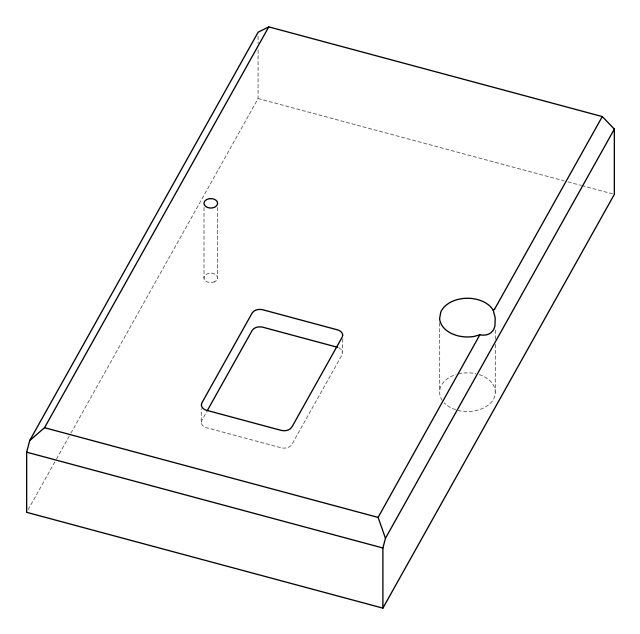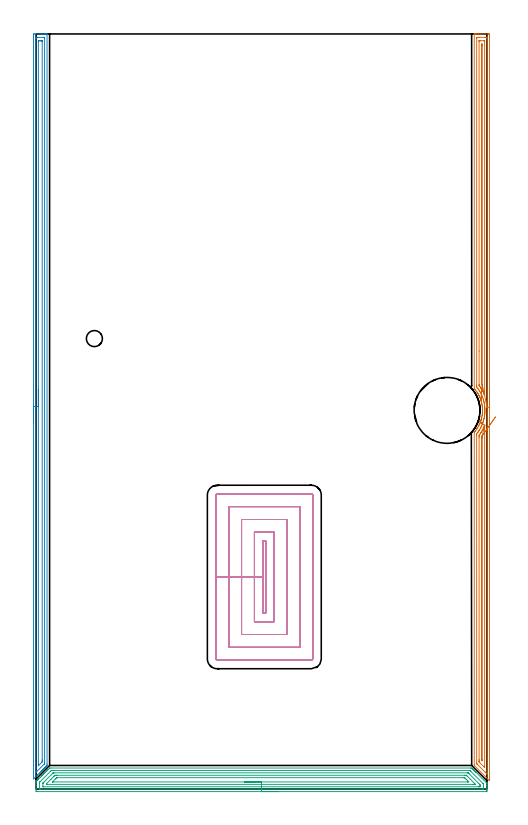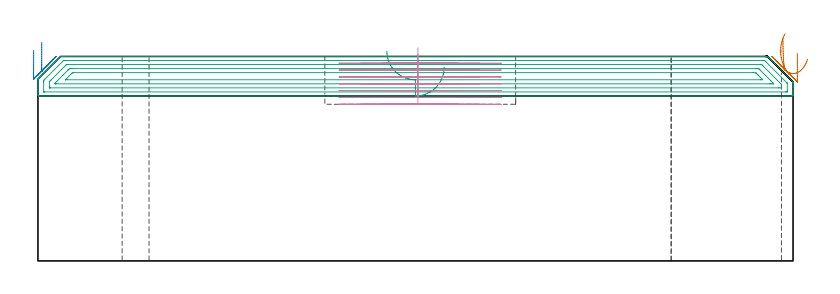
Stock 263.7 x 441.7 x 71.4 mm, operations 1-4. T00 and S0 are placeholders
(PLAN: 7 operations, 4 tool changes, 52.9 min)
(1 AREA_MILL | FG_CHAMFER_SURFACE | UGT0205_001 | 13.87 min | 17464 mm3)
(2 AREA_MILL_1 | FG_CHAMFER_SURFACE_1 | UGT0205_001 | 10.59 min | 13737 mm3)
(3 AREA_MILL_2 | FG_CHAMFER_SURFACE_2 | UGT0205_001 | 10.64 min | 24415 mm3)
(4 MILL_RECTANGULAR_POCKET | POCKET_RECTANGULAR_STRAIGHT | NXT0201_010 | Follow Part, ap 2.5, ae 75% | 14.42 min | 118922 mm3)
(5 MILL_THROUGH_HOLE_FROM_SOLID_MATERIAL | STEP1HOLE_1 | UGT0201_004 | Circular | 3.07 min | 82943 mm3)
(6 SPOT_DRILL | STEP1HOLE | NXT0321_9005460120000 | 0.03 min | 7 mm3)
(7 DRILL_THROUGH_HOLE_INTO_CENTER | STEP1HOLE | NXT0301_065 | 0.31 min | 4913 mm3)
(TOOL UGT0205_001 | Chamfer Mill 20 x 3 x 45 deg. | D20 FL50 Z2)
(TOOL NXT0201_010 | ENDMILL 10mm [2P460-1000-NA 1630] | D10 FL30 Z6)
(TOOL UGT0201_004 | End Mill 32 mm | D32 FL53 Z6)
(TOOL NXT0321_9005460120000 | NC Spot Drill, 142deg, 12mm, Carbide, Uncoated | D12 PA142 FL30 Z2)
(TOOL NXT0301_065 | Carbide Drill 9.4mm [860.1-0940-075A1-MM 2214] | D9.4 PA140 FL98 Z2)
(OP 1 AREA_MILL)
G17 G21 G94 G90
T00 M6
G54
G17 G0 G90 X265.2 Y233.3 S1061 M3
G43 Z81.4 H0
Z72.5
G94 G1 Y233.262 Z71.628 F250.
Y233.148 Z70.764
Y232.959 Z69.912
Y232.697 Z69.08
Y232.363 Z68.274
Y231.96 Z67.5
Y231.492 Z66.764
Y230.96 Z66.072
Y230.371 Z65.429
Y229.728 Z64.84
Y229.036 Z64.309
Y228.3 Z63.84
Y227.526 Z63.437
Y226.72 Z63.103
Y225.888 Z62.841
Y225.036 Z62.652
Y224.172 Z62.538
Y223.3 Z62.5
Y5.067
X265.197 Y4.915 Z62.502
X265.166 Y4.941 Z62.533
X265.015 Y5.085 Z62.684
X256.518 Y13.581 Z71.18
X256.318 Y13.785 Z71.376
X256.304 Y13.804 Z71.389
X256.3 Y14.026 Z71.4
Y208.544
X256.303 Y208.72 Z71.389
X256.355 Y208.788 Z71.341
X256.523 Y208.984 Z71.177
X256.559 Y209.027 Z71.141
X256.776 Y209.291 Z70.92
X256.903 Y209.444 Z70.793
X257.055 Y209.636 Z70.644
X257.07 Y209.656 Z70.63
X257.576 Y210.338 Z70.123
X257.659 Y210.46 Z70.037
X257.777 Y210.63 Z69.919
X257.88 Y210.778 Z69.817
X257.932 Y210.853 Z69.765
X258.175 Y211.232 Z69.523
X258.709 Y212.126 Z68.99
X258.799 Y212.288 Z68.901
X258.811 Y212.31 Z68.889
X258.941 Y212.568 Z68.756
X259.17 Y213.02 Z68.527
X259.26 Y213.212 Z68.438
X259.375 Y213.462 Z68.32
X259.587 Y213.914 Z68.113
X259.61 Y213.967 Z68.09
X259.688 Y214.149 Z68.01
X259.938 Y214.808 Z67.756
X260.084 Y215.231 Z67.615
X260.099 Y215.274 Z67.6
X260.243 Y215.702 Z67.453
X260.308 Y215.916 Z67.391
X260.313 Y215.931 Z67.387
X260.374 Y216.145 Z67.319
X260.436 Y216.349 Z67.26
X260.508 Y216.595 Z67.185
X260.544 Y216.727 Z67.152
X260.565 Y216.806 Z67.132
X260.649 Y217.179 Z67.05
X260.716 Y217.489 Z66.979
X260.847 Y218.177 Z66.851
X260.885 Y218.383 Z66.811
X260.981 Y219.077 Z66.714
X261.008 Y219.276 Z66.685
X261.056 Y219.761 Z66.639
X261.095 Y220.17 Z66.599
X261.124 Y220.618 Z66.572
X261.137 Y221.064 Z66.558
X261.136 Y221.231 Z66.559
X261.133 Y221.959 Z66.56
X261.124 Y222.162 Z66.571
X261.091 Y222.853 Z66.603
X261.063 Y223.153 Z66.632
X261.005 Y223.747 Z66.688
X260.973 Y223.982 Z66.721
X260.88 Y224.642 Z66.815
X260.828 Y224.92 Z66.869
X260.711 Y225.535 Z66.984
X260.634 Y225.887 Z67.065
X260.603 Y226.029 Z67.096
X260.565 Y226.194 Z67.132
X260.502 Y226.429 Z67.193
X260.438 Y226.644 Z67.258
X260.367 Y226.877 Z67.326
X260.308 Y227.082 Z67.39
X260.294 Y227.13 Z67.405
X260.235 Y227.323 Z67.461
X260.073 Y227.801 Z67.626
X259.929 Y228.217 Z67.766
X259.688 Y228.851 Z68.01
X259.577 Y229.111 Z68.123
X259.565 Y229.136 Z68.135
X259.425 Y229.433 Z68.272
X259.365 Y229.56 Z68.33
X259.224 Y229.866 Z68.475
X259.159 Y230.005 Z68.54
X259.081 Y230.158 Z68.618
X258.929 Y230.455 Z68.767
X258.811 Y230.69 Z68.888
X258.726 Y230.846 Z68.974
X258.697 Y230.898 Z69.003
X258.542 Y231.164 Z69.157
X258.434 Y231.347 Z69.264
X258.35 Y231.485 Z69.349
X258.162 Y231.792 Z69.536
X257.908 Y232.185 Z69.791
X257.749 Y232.419 Z69.95
X257.659 Y232.547 Z70.04
X257.561 Y232.686 Z70.138
X257.038 Y233.386 Z70.662
X256.883 Y233.58 Z70.814
X256.541 Y233.994 Z71.157
X256.444 Y234.106 Z71.253
X256.305 Y234.27 Z71.39
X256.3 Y234.479 Z71.4
Y441.516
X256.303 Y441.691 Z71.388
X256.313 Y441.693 Z71.378
X256.692 Y441.7 Z71.008
X256.93 Z70.77
X257.659 Z70.036
X258.906 Z68.791
X260.308 Z67.387
X264.465 Z63.233
X264.724 Y441.697 Z62.973
X265.192 Y441.691 Z62.506
X265.195 Y441.545 Z62.503
X265.199 Y441.068 Z62.501
X265.2 Y440.587 Z62.5
Y223.3
X263.786 Z63.914
X263.785 Y9.166 Z63.915
Y9.109
X263.779 Y8.789 Z63.921
X263.676 Y8.886 Z64.024
X263.443 Y9.109 Z64.257
X262.958 Y9.592 Z64.742
X262.546 Y10.003 Z65.154
X258.075 Y14.475 Z69.625
X257.918 Y14.637 Z69.782
X257.792 Y14.769 Z69.908
X257.721 Y14.847 Z69.979
X257.714 Y15.369 Z69.986
Y206.699
X257.715 Y207.592 Z69.985
X257.717 Y207.649 Z69.983
X257.721 Y207.752 Z69.979
X257.731 Y207.799 Z69.969
X258.362 Y208.635 Z69.338
X258.401 Y208.687 Z69.299
X258.542 Y208.883 Z69.158
X258.769 Y209.208 Z68.931
X258.926 Y209.438 Z68.774
X259.122 Y209.745 Z68.578
X259.425 Y210.226 Z68.275
X259.465 Y210.292 Z68.235
X259.489 Y210.332 Z68.211
X259.792 Y210.855 Z67.908
X259.998 Y211.227 Z67.702
X260.064 Y211.35 Z67.636
X260.106 Y211.432 Z67.594
X260.308 Y211.835 Z67.392
X260.401 Y212.027 Z67.299
X260.445 Y212.121 Z67.255
X260.681 Y212.638 Z67.019
X260.85 Y213.015 Z66.85
X260.909 Y213.158 Z66.791
X261.204 Y213.91 Z66.496
X261.425 Y214.568 Z66.275
X261.502 Y214.804 Z66.198
X261.639 Y215.245 Z66.061
X261.777 Y215.698 Z65.923
X261.814 Y215.83 Z65.886
X261.841 Y215.935 Z65.859
X262.015 Y216.653 Z65.685
X262.075 Y216.929 Z65.625
X262.163 Y217.397 Z65.537
X262.179 Y217.487 Z65.521
X262.291 Y218.163 Z65.409
X262.323 Y218.381 Z65.377
X262.399 Y218.947 Z65.301
X262.433 Y219.276 Z65.267
X262.479 Y219.761 Z65.221
X262.51 Y220.17 Z65.19
X262.534 Y220.599 Z65.166
X262.546 Y221.064 Z65.154
X262.547 Y221.48 Z65.153
X262.544 Y221.959 Z65.156
X262.527 Y222.395 Z65.173
X262.504 Y222.853 Z65.196
X262.466 Y223.351 Z65.234
X262.429 Y223.747 Z65.271
X262.359 Y224.354 Z65.341
X262.318 Y224.642 Z65.382
X262.198 Y225.411 Z65.502
X262.176 Y225.536 Z65.524
X262.075 Y226.07 Z65.625
X261.973 Y226.533 Z65.727
X261.861 Y226.979 Z65.839
X261.765 Y227.324 Z65.935
X261.636 Y227.769 Z66.064
X261.494 Y228.219 Z66.206
X261.198 Y229.106 Z66.502
X261.192 Y229.125 Z66.508
X260.838 Y230.007 Z66.862
X260.672 Y230.376 Z67.028
X260.431 Y230.902 Z67.269
X260.308 Y231.16 Z67.392
X259.982 Y231.796 Z67.718
X259.569 Y232.545 Z68.131
X259.482 Y232.69 Z68.218
X259.425 Y232.782 Z68.275
X258.909 Y233.585 Z68.791
X258.542 Y234.114 Z69.158
X258.277 Y234.479 Z69.423
X257.721 Y235.217 Z69.979
X257.716 Y235.315 Z69.984
X257.715 Y235.373 Z69.985
X257.714 Y236.212 Z69.986
X257.715 Y439.223 Z69.985
Y439.28
X257.721 Y439.689 Z69.979
X258.13 Y439.697 Z69.57
X258.542 Y439.699 Z69.158
X259.01 Y439.7 Z68.69
X262.543 Z65.157
X262.958 Y439.699 Z64.742
X263.429 Y439.697 Z64.271
X263.671 Y439.69 Z64.029
X263.779 Y439.669 Z63.921
X263.785 Y439.337 Z63.915
Y439.28
X263.786 Y223.3 Z63.914
X262.366 Y230.284 Z65.334
X262.344 Y230.33 Z65.356
X262.269 Y230.51 Z65.431
X262.228 Y230.611 Z65.472
X262.138 Y230.838 Z65.562
X262.112 Y230.902 Z65.588
X262.075 Y230.992 Z65.625
X261.704 Y231.796 Z65.996
X261.367 Y232.513 Z66.333
X261.277 Y232.69 Z66.423
X261.192 Y232.852 Z66.508
X260.784 Y233.585 Z66.916
X260.609 Y233.889 Z67.091
X260.308 Y234.386 Z67.392
X260.251 Y234.479 Z67.449
X260.147 Y234.643 Z67.553
X259.649 Y235.373 Z68.051
X259.425 Y235.694 Z68.275
X259.187 Y236.028 Z68.513
X259.14 Y236.095 Z68.56
X259.135 Y236.168 Z68.565
X259.132 Y236.268 Z68.568
X259.129 Y236.567 Z68.571
X259.128 Y256.16 Z68.572
X259.129 Y437.491 Z68.571
X259.131 Y437.641 Z68.569
X259.133 Y437.677 Z68.567
X259.135 Y437.688 Z68.565
X259.151 Y437.691 Z68.549
X259.221 Y437.698 Z68.479
X259.425 Y437.699 Z68.275
X260.102 Y437.7 Z67.598
X261.869 Z65.831
X262.075 Y437.699 Z65.625
X262.281 Y437.695 Z65.419
X262.339 Y437.691 Z65.361
X262.365 Y437.687 Z65.335
X262.367 Y437.67 Z65.333
X262.37 Y437.591 Z65.33
X262.371 Y437.491 Z65.329
Y437.191
Y230.602
X262.37 Y230.402 Z65.33
X262.366 Y230.284 Z65.334
X260.952 Y236.368 Z66.748
X260.75 Y236.653 Z66.95
X260.609 Y236.857 Z67.091
X260.549 Y236.957 Z67.151
X260.547 Y236.982 Z67.153
X260.545 Y237.039 Z67.155
X260.543 Y237.162 Z67.157
Y237.399
Y435.228
X260.544 Y435.463 Z67.156
X260.549 Y435.674 Z67.151
X260.551 Y435.691 Z67.149
X260.559 Y435.694 Z67.141
X260.585 Y435.697 Z67.115
X260.64 Y435.699 Z67.06
X260.75 Y435.7 Z66.95
X260.86 Y435.699 Z66.84
X260.915 Y435.697 Z66.785
X260.941 Y435.694 Z66.759
X260.949 Y435.691 Z66.751
X260.951 Y435.674 Z66.749
X260.954 Y435.465 Z66.746
X260.957 Y435.046 Z66.743
Y434.808
Y236.505
X260.956 Y236.44 Z66.744
X260.954 Y236.386 Z66.746
X260.952 Y236.368 Z66.748
X260.878 Y235.506 Z66.86
X260.806 Y234.657 Z67.047
X260.735 Y233.828 Z67.307
X260.666 Y233.024 Z67.639
X260.6 Y232.252 Z68.04
X260.537 Y231.518 Z68.507
X260.478 Y230.827 Z69.037
X260.423 Y230.185 Z69.625
X260.373 Y229.596 Z70.267
X260.327 Y229.065 Z70.958
X260.287 Y228.597 Z71.692
X260.253 Y228.194 Z72.465
X260.224 Y227.859 Z73.27
X260.202 Y227.596 Z74.102
X260.185 Y227.406 Z74.953
X260.176 Y227.291 Z75.818
X260.172 Y227.251 Z76.689
X260.175 Y227.287 Z77.561
G0 X260.933 Y213.931 Z79.351
G1 X260.552 Y214.253 Z78.636
X260.22 Y214.533 Z77.879
X259.94 Y214.77 Z77.088
X259.713 Y214.961 Z76.267
X259.542 Y215.106 Z75.424
X259.427 Y215.202 Z74.565
X259.371 Y215.25 Z73.695
X259.372 Y215.249 Z72.823
X259.432 Y215.199 Z71.954
X259.549 Y215.1 Z71.095
X259.723 Y214.953 Z70.253
X259.952 Y214.759 Z69.434
X260.235 Y214.52 Z68.644
X260.569 Y214.238 Z67.89
X260.953 Y213.914 Z67.176
X261.382 Y213.551 Z66.509
X261.855 Y213.152 Z65.893
X262.366 Y212.72 Z65.334
X262.368 Y212.718 Z65.332
X262.37 Y212.717 Z65.33
X262.371 Y212.121 Z65.329
Y211.983
Y13.281
X262.366 Y12.686 Z65.334
X262.365 Y12.651 Z65.335
X262.362 Y12.649 Z65.338
X262.317 Y12.686 Z65.383
X262.075 Y12.925 Z65.625
X259.425 Y15.575 Z68.275
X259.256 Y15.749 Z68.444
X259.173 Y15.838 Z68.527
X259.135 Y15.882 Z68.565
X259.134 Y15.964 Z68.566
X259.13 Y16.264 Z68.57
X259.129 Y16.564 Z68.571
X259.128 Y17.158 Z68.572
X259.129 Y205.861 Z68.571
Y206.16
X259.134 Y206.755 Z68.566
X259.136 Y206.901 Z68.564
X259.568 Y207.505 Z68.132
X259.67 Y207.649 Z68.03
X259.929 Y208.033 Z67.771
X260.266 Y208.544 Z67.434
X260.282 Y208.57 Z67.418
X260.308 Y208.612 Z67.392
X260.616 Y209.126 Z67.084
X260.801 Y209.438 Z66.899
X260.943 Y209.69 Z66.757
X261.192 Y210.144 Z66.508
X261.255 Y210.268 Z66.445
X261.288 Y210.332 Z66.412
X261.547 Y210.866 Z66.153
X261.72 Y211.227 Z65.98
X261.833 Y211.471 Z65.867
X262.075 Y212.002 Z65.625
X262.11 Y212.085 Z65.59
X262.125 Y212.121 Z65.575
X262.366 Y212.72 Z65.334
X260.934 Y206.597 Z66.766
X260.95 Y206.386 Z66.75
X260.955 Y206.1 Z66.745
X260.956 Y205.861 Z66.744
X260.957 Y205.441 Z66.743
Y17.395
X260.956 Y17.158 Z66.744
X260.953 Y16.738 Z66.747
X260.95 Y16.508 Z66.75
X260.748 Y16.712 Z66.952
X260.55 Y16.914 Z67.15
X260.546 Y17.158 Z67.154
X260.544 Y17.395 Z67.156
X260.543 Y17.815 Z67.157
Y18.052
Y205.204
X260.544 Y205.622 Z67.156
X260.547 Y205.861 Z67.153
X260.55 Y206.009 Z67.15
X260.74 Y206.318 Z66.96
X260.812 Y206.423 Z66.888
X260.934 Y206.597 Z66.766
X261.38 Y207.231 Z66.364
X261.844 Y207.89 Z66.031
X262.323 Y208.571 Z65.77
X262.813 Y209.268 Z65.583
X263.311 Y209.975 Z65.47
X263.813 Y210.688 Z65.433
X264.314 Y211.401 Z65.472
X264.812 Y212.108 Z65.587
X265.302 Y212.804 Z65.778
X265.78 Y213.484 Z66.041
X266.244 Y214.143 Z66.376
X266.689 Y214.775 Z66.78
X267.112 Y215.377 Z67.25
X267.51 Y215.942 Z67.782
X267.88 Y216.467 Z68.372
X268.218 Y216.949 Z69.016
X268.523 Y217.382 Z69.709
X268.792 Y217.765 Z70.445
G0 Z81.4
M5
M2
(OP 2 AREA_MILL_1)
G17 G21 G94 G90
T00 M6
G54
G17 G0 G90 X-1.5 Y213.8 S1061 M3
G43 Z81.4 H0
Z73.5
G94 G1 Y213.838 Z72.628 F250.
Y213.952 Z71.763
Y214.141 Z70.912
Y214.403 Z70.08
Y214.737 Z69.274
Y215.14 Z68.5
Y215.608 Z67.764
Y216.14 Z67.072
Y216.729 Z66.429
Y217.372 Z65.84
Y218.064 Z65.308
Y218.8 Z64.84
Y219.574 Z64.437
Y220.38 Z64.103
Y221.212 Z63.841
Y222.063 Z63.652
Y222.928 Z63.538
Y223.8 Z63.5
X-1.499 Y441.071 Z63.501
X-1.496 Y441.504 Z63.502
X-1.492 Y441.69 Z63.506
X-1.07 Y441.7 Z63.927
X3.33 Z68.324
X4.732 Z69.728
X5.09 Z70.085
X5.805 Z70.805
X6.05 Z71.05
X6.404 Y441.699 Z71.394
X6.4 Y441.518 Z71.4
Y14.576
X6.395 Y13.796 Z71.391
X6.282 Y13.682 Z71.28
X6.097 Y13.495 Z71.094
X5.97 Y13.368 Z70.966
X5.836 Y13.235 Z70.834
X5.666 Y13.065 Z70.664
X5.53 Y12.928 Z70.526
X5.389 Y12.788 Z70.386
X5.233 Y12.632 Z70.231
X5.09 Y12.488 Z70.085
X4.942 Y12.341 Z69.939
X4.8 Y12.199 Z69.798
X4.65 Y12.047 Z69.645
X4.494 Y11.893 Z69.492
X4.367 Y11.766 Z69.365
X4.21 Y11.607 Z69.205
X4.047 Y11.446 Z69.045
X3.934 Y11.333 Z68.932
X3.77 Y11.167 Z68.764
X3.6 Y10.999 Z68.598
X3.33 Y10.729 Z68.328
X3.154 Y10.552 Z68.15
X2.584 Y9.984 Z67.584
X1.863 Y9.263 Z66.863
X0.918 Y8.317 Z65.916
X-0.424 Y6.976 Z64.575
X-1.319 Y6.082 Z63.681
X-1.493 Y5.919 Z63.506
X-1.5 Y6.092 Z63.5
Y223.8
X-0.086 Z64.914
X-0.085 Y439.176 Z64.915
X-0.084 Y439.283 Z64.916
X-0.079 Y439.668 Z64.921
X0.289 Y439.691 Z65.289
X0.69 Y439.696 Z65.69
X1.16 Y439.7 Z66.16
X4.68 Z69.68
X4.896 Y439.698 Z69.896
X4.93 Y439.696 Z69.93
X4.965 Y439.69 Z69.965
X4.979 Y439.681 Z69.979
X4.98 Y439.654 Z69.98
X4.985 Y439.39 Z69.985
Y15.47
X4.982 Y15.076 Z69.982
X4.979 Y14.88 Z69.979
X4.976 Y14.837 Z69.976
X4.954 Y14.811 Z69.954
X4.908 Y14.761 Z69.908
X4.726 Y14.576 Z69.726
X0.126 Y9.976 Z65.126
X0.03 Y9.882 Z65.03
X-0.063 Y9.795 Z64.937
X-0.077 Y9.783 Z64.923
X-0.079 Y9.839 Z64.921
X-0.084 Y9.998 Z64.916
X-0.085 Y10.105 Z64.915
X-0.086 Y10.661 Z64.914
Y223.8
X1.328 Z66.328
X1.329 Y436.846 Z66.329
X1.331 Y437.495 Z66.331
X1.333 Y437.617 Z66.333
X1.335 Y437.675 Z66.335
X1.343 Y437.691 Z66.343
X1.372 Y437.696 Z66.372
X1.57 Y437.698 Z66.57
X2.248 Y437.7 Z67.248
X2.45 Z67.45
X3.129 Y437.699 Z68.129
X3.33 Y437.695 Z68.33
X3.531 Y437.69 Z68.531
X3.565 Y437.678 Z68.565
X3.567 Y437.641 Z68.567
X3.57 Y437.576 Z68.57
X3.571 Y437.495 Z68.571
Y437.249
Y17.013
X3.57 Y16.364 Z68.57
X3.568 Y16.122 Z68.568
X3.564 Y15.878 Z68.564
X3.33 Y15.632 Z68.33
X3.251 Y15.551 Z68.251
X1.381 Y13.682 Z66.381
X1.359 Y13.664 Z66.359
X1.335 Y13.647 Z66.335
X1.332 Y13.682 Z66.332
X1.33 Y13.718 Z66.33
X1.329 Y13.927 Z66.329
X1.328 Y223.8 Z66.328
Y224.672 Z66.366
Y225.536 Z66.48
Y226.388 Z66.669
Y227.22 Z66.931
Y228.026 Z67.265
Y228.8 Z67.668
Y229.536 Z68.137
Y230.228 Z68.668
Y230.871 Z69.257
Y231.46 Z69.901
Y231.991 Z70.593
Y232.46 Z71.328
Y232.863 Z72.102
Y233.197 Z72.908
Y233.459 Z73.74
Y233.648 Z74.592
Y233.762 Z75.457
Y233.8 Z76.328
G0 Z81.4
M5
M2
(OP 3 AREA_MILL_2)
G17 G21 G94 G90
T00 M6
G54
G17 G0 G90 X141.85 Y-1.5 S1061 M3
G43 Z81.4 H0
Z67.6
G94 G1 X141.812 Z66.728 F250.
X141.698 Z65.864
X141.509 Z65.012
X141.247 Z64.18
X140.913 Z63.374
X140.51 Z62.6
X140.042 Z61.864
X139.51 Z61.172
X138.921 Z60.529
X138.278 Z59.94
X137.586 Z59.409
X136.85 Z58.94
X136.076 Z58.537
X135.27 Z58.203
X134.438 Z57.941
X133.586 Z57.752
X132.722 Z57.638
X131.85 Z57.6
X0.61
X0.261 Y-1.496 Z57.602
X0.01 Y-1.493 Z57.604
X0. Y-1.154 Z57.942
Y0.594 Z59.688
Y2.021 Z61.118
Y3.215 Z62.31
Y4.045 Z63.144
Y4.395 Z63.491
X0.015 Y4.416 Z63.513
X0.433 Y4.833 Z63.933
X0.562 Y4.963 Z64.06
X0.61 Y5.011 Z64.11
X0.802 Y5.203 Z64.302
X0.853 Y5.254 Z64.351
X0.908 Y5.308 Z64.407
X1.087 Y5.488 Z64.587
X1.144 Y5.546 Z64.642
X1.205 Y5.606 Z64.705
X1.373 Y5.773 Z64.872
X1.435 Y5.837 Z64.933
X1.503 Y5.903 Z65.002
X2.396 Y6.796 Z65.895
X3.184 Y7.585 Z66.683
X3.289 Y7.69 Z66.786
X3.629 Y8.029 Z67.129
X3.828 Y8.228 Z67.328
X4.347 Y8.75 Z67.845
X4.628 Y9.028 Z68.128
X4.641 Y9.041 Z68.141
X5.222 Y9.624 Z68.719
X5.538 Y9.938 Z69.038
X6.096 Y10.498 Z69.594
X6.68 Y11.08 Z70.18
X6.86 Y11.261 Z70.358
X6.97 Y11.372 Z70.469
X7.752 Y12.153 Z71.252
X7.894 Y12.296 Z71.39
X8.645 Y12.3 Z71.4
X254.162
X254.795 Y12.299 Z71.386
X254.943 Y12.158 Z71.256
X255.055 Y12.046 Z71.145
X255.148 Y11.954 Z71.05
X255.234 Y11.867 Z70.966
X255.352 Y11.748 Z70.847
X255.439 Y11.663 Z70.759
X255.519 Y11.581 Z70.681
X255.65 Y11.45 Z70.55
X255.73 Y11.372 Z70.468
X255.804 Y11.296 Z70.395
X255.947 Y11.153 Z70.252
X256.021 Y11.08 Z70.177
X256.09 Y11.011 Z70.11
X256.245 Y10.855 Z69.954
X256.313 Y10.789 Z69.885
X256.375 Y10.725 Z69.824
X256.543 Y10.558 Z69.657
X256.604 Y10.498 Z69.594
X256.66 Y10.44 Z69.539
X256.84 Y10.26 Z69.359
X256.895 Y10.206 Z69.303
X256.945 Y10.155 Z69.254
X257.138 Y9.962 Z69.061
X257.186 Y9.915 Z69.012
X257.231 Y9.87 Z68.969
X257.435 Y9.665 Z68.764
X263.594 Y3.507 Z62.605
X263.685 Y3.414 Z62.512
X263.699 Y3.394 Z62.491
X263.7 Y3.193 Z62.292
Y3.039 Z62.139
Y2.109 Z61.208
Y1.467 Z60.563
Y0.273 Z59.37
Y-0.28 Z58.814
Y-0.878 Z58.218
X263.696 Y-1.154 Z57.941
X263.69 Y-1.492 Z57.604
X263.439 Y-1.496 Z57.601
X263.09 Y-1.5 Z57.6
X131.85
Y-0.086 Z59.014
X2.396
X2.196 Y-0.085 Z59.015
X2.05 Y-0.081 Z59.019
X2.019 Y-0.079 Z59.021
X2.01 Y-0.064 Z59.036
X2.006 Y-0.037 Z59.063
X2.001 Y0.106 Z59.206
Y3.215 Z62.315
X2.002 Y3.6 Z62.7
X2.01 Y3.845 Z62.945
X2.023 Y3.962 Z63.062
X2.143 Y4.089 Z63.189
X2.266 Y4.216 Z63.316
X2.396 Y4.346 Z63.446
X8.645 Y10.595 Z69.695
X8.895 Y10.836 Z69.936
X8.938 Y10.876 Z69.976
X9.018 Y10.88 Z69.98
X9.191 Y10.883 Z69.983
X9.538 Y10.885 Z69.985
X9.737 Y10.886 Z69.986
X253.469 Y10.885 Z69.985
X253.641 Y10.882 Z69.982
X253.726 Y10.879 Z69.979
X253.774 Y10.864 Z69.964
X253.862 Y10.78 Z69.88
X254.162 Y10.488 Z69.588
X261.435 Y3.215 Z62.315
X261.559 Y3.089 Z62.189
X261.636 Y3.007 Z62.107
X261.69 Y2.946 Z62.046
X261.693 Y2.924 Z62.024
X261.699 Y2.829 Z61.929
X261.7 Y0.207 Z59.307
X261.697 Y0.077 Z59.177
X261.691 Y-0.026 Z59.074
X261.685 Y-0.079 Z59.021
X261.65 Y-0.08 Z59.02
X261.304 Y-0.085 Z59.015
X261.105 Y-0.086 Z59.014
X131.85
Y1.328 Z60.428
X4.323 Y1.329 Z60.429
X4.181 Y1.331 Z60.431
X4.04 Y1.335 Z60.435
X4.01 Y1.336 Z60.436
X4.006 Y1.361 Z60.461
X4.002 Y1.408 Z60.508
X4.001 Y1.467 Z60.567
X4. Y1.645 Z60.745
X4.001 Y3.392 Z62.492
X4.005 Y3.452 Z62.552
X4.01 Y3.497 Z62.597
X4.031 Y3.521 Z62.621
X4.181 Y3.68 Z62.78
X4.387 Y3.888 Z62.988
X4.588 Y4.089 Z63.189
X9.687 Y9.187 Z68.287
X9.836 Y9.333 Z68.433
X9.957 Y9.446 Z68.546
X9.981 Y9.465 Z68.565
X10.053 Y9.468 Z68.568
X10.147 Y9.47 Z68.57
X10.289 Y9.471 Z68.571
X10.431
X252.518
X252.613 Y9.469 Z68.569
X252.688 Y9.466 Z68.566
X252.727 Y9.462 Z68.562
X252.741 Y9.45 Z68.55
X252.865 Y9.333 Z68.433
X253.269 Y8.931 Z68.031
X258.985 Y3.215 Z62.315
X259.519 Y2.677 Z61.777
X259.681 Y2.508 Z61.608
X259.69 Y2.341 Z61.441
X259.697 Y2.167 Z61.267
X259.696 Y1.467 Z60.567
X259.693 Y1.379 Z60.479
X259.69 Y1.34 Z60.44
X259.654 Y1.335 Z60.435
X259.519 Y1.333 Z60.433
X258.768 Y1.329 Z60.429
X258.626
X131.85 Y1.328 Z60.428
Y2.743 Z61.843
X6.45
X6.165 Y2.744 Z61.844
X6.111 Y2.745 Z61.845
X6.05 Y2.749 Z61.849
X6.01 Y2.753 Z61.853
X6.008 Y2.796 Z61.896
Y2.989 Z62.089
X6.01 Y3.036 Z62.136
X6.03 Y3.07 Z62.17
X6.07 Y3.115 Z62.215
X6.166 Y3.215 Z62.315
X8.716 Y5.768 Z64.868
X10.483 Y7.534 Z66.634
X10.534 Y7.585 Z66.685
X10.929 Y7.971 Z67.071
X10.988 Y8.027 Z67.127
X11.026 Y8.05 Z67.15
X11.083 Y8.052 Z67.152
X11.324 Y8.055 Z67.155
X11.734 Y8.057 Z67.157
X12.216
X250.591
X251.002 Y8.056 Z67.156
X251.484 Y8.053 Z67.153
X251.643 Y8.05 Z67.15
X251.695 Y8.045 Z67.145
X251.738 Y8.005 Z67.105
X251.826 Y7.921 Z67.021
X252.166 Y7.585 Z66.685
X252.376 Y7.375 Z66.475
X254.162 Y5.589 Z64.689
X255.947 Y3.804 Z62.904
X256.533 Y3.215 Z62.315
X256.84 Y2.902 Z62.002
X256.977 Y2.75 Z61.85
X256.84 Y2.748 Z61.848
X256.429 Y2.744 Z61.844
X255.947 Y2.743 Z61.843
X255.537
X131.85
Y4.157 Z63.257
X10.362
X9.695 Y4.159 Z63.259
X9.577 Y4.161 Z63.261
X9.569 Y4.163 Z63.263
Y4.164 Z63.264
X9.584 Y4.183 Z63.283
X9.617 Y4.218 Z63.318
X9.72 Y4.322 Z63.422
X11.324 Y5.926 Z65.026
X11.721 Y6.322 Z65.422
X11.887 Y6.486 Z65.586
X12.023 Y6.615 Z65.715
X12.043 Y6.633 Z65.733
X12.064 Y6.636 Z65.736
X12.114 Y6.64 Z65.74
X12.216 Y6.642 Z65.742
X12.286 Y6.643 Z65.743
X249.768
X250.591 Y6.637 Z65.737
X250.641 Y6.636 Z65.736
X250.694 Y6.595 Z65.695
X250.808 Y6.487 Z65.587
X251.031 Y6.268 Z65.368
X251.465 Y5.837 Z64.937
X252.339 Y4.963 Z64.063
X252.376 Y4.925 Z64.025
X253.116 Y4.164 Z63.264
X252.376 Y4.158 Z63.258
X252.307 Y4.157 Z63.257
X131.85
X130.978 Z63.295
X130.114 Z63.409
X129.262 Z63.598
X128.43 Z63.86
X127.624 Z64.194
X126.85 Z64.597
X126.114 Z65.065
X125.422 Z65.596
X124.779 Z66.186
X124.19 Z66.829
X123.658 Z67.521
X123.19 Z68.257
X122.787 Z69.031
X122.453 Z69.837
X122.191 Z70.669
X122.002 Z71.52
X121.888 Z72.385
X121.85 Z73.257
G0 Z81.4
M5
M2
(OP 4 MILL_RECTANGULAR_POCKET)
G17 G21 G94 G90
T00 M6
G54
G17 G0 G90 X132.7 Y144.15 S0 M3
G43 Z81.4 H1
Z74.4
G94 G1 Y124.05 Z69.014 F250.
Y102.9 F500.
X134.3
Y145.2
X132.7
Y124.05
X127.7
Y97.9
X139.3
Y150.2
X127.7
Y124.05
X120.2
Y90.4
X146.8
Y157.7
X120.2
Y124.05
X112.7
Y82.9
X154.3
Y165.2
X112.7
Y124.05
X105.2
Y76.1
G3 X105.9 Y75.4 R0.7
G1 X161.1
G3 X161.8 Y76.1 R0.7
G1 Y172.
G3 X161.1 Y172.7 R0.7
G1 X105.9
G3 X105.2 Y172. R0.7
G1 Y124.05
Y123.05
G0 X132.7 Y144.15 Z72.014
G1 Y124.05 Z66.629 F250.
Y102.9 F500.
X134.3
Y145.2
X132.7
Y124.05
X127.7
Y97.9
X139.3
Y150.2
X127.7
Y124.05
X120.2
Y90.4
X146.8
Y157.7
X120.2
Y124.05
X112.7
Y82.9
X154.3
Y165.2
X112.7
Y124.05
X105.2
Y76.1
G3 X105.9 Y75.4 R0.7
G1 X161.1
G3 X161.8 Y76.1 R0.7
G1 Y172.
G3 X161.1 Y172.7 R0.7
G1 X105.9
G3 X105.2 Y172. R0.7
G1 Y124.05
Y123.05
G0 X132.7 Y144.15 Z69.629
G1 Y124.05 Z64.243 F250.
Y102.9 F500.
X134.3
Y145.2
X132.7
Y124.05
X127.7
Y97.9
X139.3
Y150.2
X127.7
Y124.05
X120.2
Y90.4
X146.8
Y157.7
X120.2
Y124.05
X112.7
Y82.9
X154.3
Y165.2
X112.7
Y124.05
X105.2
Y76.1
G3 X105.9 Y75.4 R0.7
G1 X161.1
G3 X161.8 Y76.1 R0.7
G1 Y172.
G3 X161.1 Y172.7 R0.7
G1 X105.9
G3 X105.2 Y172. R0.7
G1 Y124.05
Y123.05
G0 X132.7 Y144.15 Z67.243
G1 Y124.05 Z61.857 F250.
Y102.9 F500.
X134.3
Y145.2
X132.7
Y124.05
X127.7
Y97.9
X139.3
Y150.2
X127.7
Y124.05
X120.2
Y90.4
X146.8
Y157.7
X120.2
Y124.05
X112.7
Y82.9
X154.3
Y165.2
X112.7
Y124.05
X105.2
Y76.1
G3 X105.9 Y75.4 R0.7
G1 X161.1
G3 X161.8 Y76.1 R0.7
G1 Y172.
G3 X161.1 Y172.7 R0.7
G1 X105.9
G3 X105.2 Y172. R0.7
G1 Y124.05
Y123.05
G0 X132.7 Y144.15 Z64.857
G1 Y124.05 Z59.471 F250.
Y102.9 F500.
X134.3
Y145.2
X132.7
Y124.05
X127.7
Y97.9
X139.3
Y150.2
X127.7
Y124.05
X120.2
Y90.4
X146.8
Y157.7
X120.2
Y124.05
X112.7
Y82.9
X154.3
Y165.2
X112.7
Y124.05
X105.2
Y76.1
G3 X105.9 Y75.4 R0.7
G1 X161.1
G3 X161.8 Y76.1 R0.7
G1 Y172.
G3 X161.1 Y172.7 R0.7
G1 X105.9
G3 X105.2 Y172. R0.7
G1 Y124.05
Y123.05
G0 X132.7 Y144.15 Z62.471
G1 Y124.05 Z57.086 F250.
Y102.9 F500.
X134.3
Y145.2
X132.7
Y124.05
X127.7
Y97.9
X139.3
Y150.2
X127.7
Y124.05
X120.2
Y90.4
X146.8
Y157.7
X120.2
Y124.05
X112.7
Y82.9
X154.3
Y165.2
X112.7
Y124.05
X105.2
Y76.1
G3 X105.9 Y75.4 R0.7
G1 X161.1
G3 X161.8 Y76.1 R0.7
G1 Y172.
G3 X161.1 Y172.7 R0.7
G1 X105.9
G3 X105.2 Y172. R0.7
G1 Y124.05
Y123.05
G0 X132.7 Y144.15 Z60.086
G1 Y124.05 Z54.7 F250.
Y102.9 F500.
X134.3
Y145.2
X132.7
Y124.05
X127.7
Y97.9
X139.3
Y150.2
X127.7
Y124.05
X120.2
Y90.4
X146.8
Y157.7
X120.2
Y124.05
X112.7
Y82.9
X154.3
Y165.2
X112.7
Y124.05
X105.2
Y76.1
G3 X105.9 Y75.4 R0.7
G1 X161.1
G3 X161.8 Y76.1 R0.7
G1 Y172.
G3 X161.1 Y172.7 R0.7
G1 X105.9
G3 X105.2 Y172. R0.7
G1 Y124.05
Y123.05
G0 Z81.4
M5
M2
